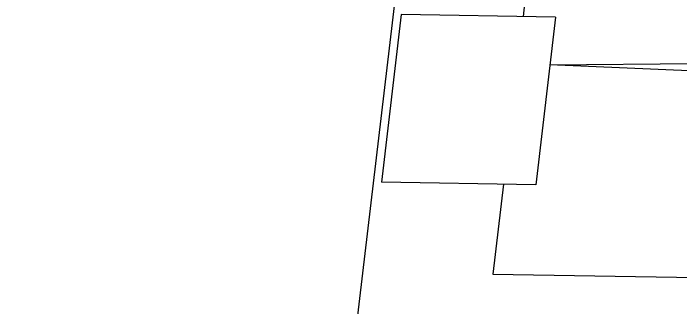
# Model space of a CAD drawing. Extents: x -68 to 264, y 51 to 115.
# Drawn here: x -64.641 to -62.303, y 76.81 to 77.839 of the extents above; entities that cross this region are included whole.
import ezdxf

# ---------------------------------------------------------------- set-up
doc = ezdxf.new("R2010")
doc.units = 0
doc.layers.get('0').update_dxf_attribs({"linetype": 'CONTINUOUS'})

msp = doc.modelspace()

# ---------------------------------------------------------------- linework, layer by layer
for p, q in [((-62.0331, 88.6589), (-64.6411, 66.565)), ((-62.1089, 88.0166), (-64.6411, 66.565)), ((-62.73, 78.8948), (-62.8551, 77.8285)), ((-63.2822, 77.8354), (-63.3514, 77.2487)), ((-62.7413, 77.8266), (-63.2822, 77.8354)), ((-62.7413, 77.8266), (-62.8101, 77.2399)), ((-62.7609, 77.6591), (-61.9611, 77.6671)), ((-61.966, 77.6252), (-62.7609, 77.6591)), ((-62.8101, 77.2399), (-63.3514, 77.2487)), ((-62.924, 77.2417), (-62.961, 76.927)), ((-62.961, 76.927), (-61.2506, 76.8992))]:
    msp.add_line(p, q)

doc.saveas('drawing.dxf')
